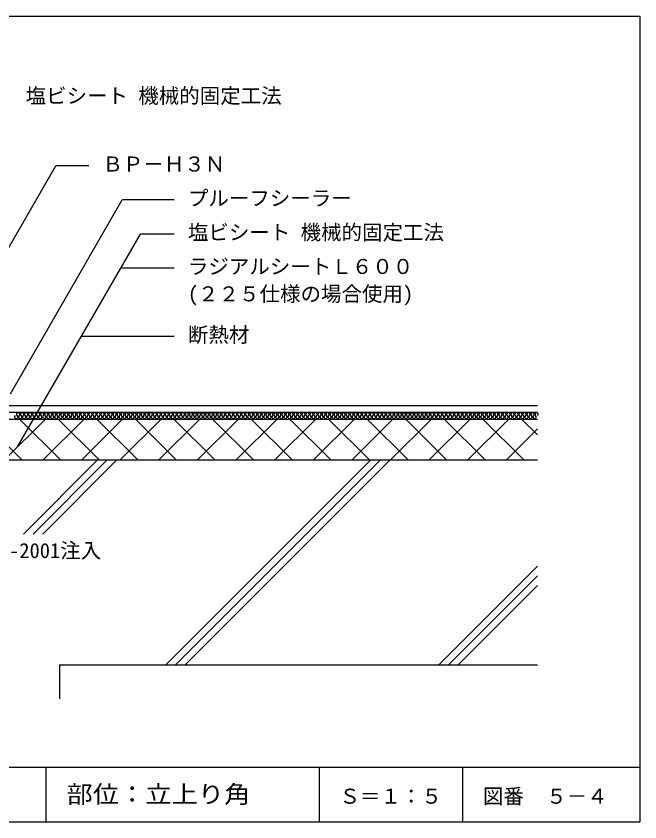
# Model space of a CAD drawing. Units: millimetres, scale not verified. Extents: x -420 to 380, y -623 to 607.
# Drawn here: x -77 to 380, y -623 to -33 of the extents above; entities that cross this region are included whole.
import ezdxf
from ezdxf.enums import TextEntityAlignment as Align

# ---------------------------------------------------------------- set-up
doc = ezdxf.new("R2010")
doc.units = ezdxf.units.MM
doc.header["$LTSCALE"] = 5
for name, color, linetype in [('2-2_in line', 7, 'Continuous'), ('2-3', 3, 'Continuous'), ('2-4_out line', 2, 'Continuous'), ('2-A_moji', 7, 'Continuous'), ('2-D_ハッチ他', 4, 'Continuous'), ('2-E_con他', 4, 'Continuous'), ('F-2', 7, 'Continuous'), ('F-5', 6, 'Continuous'), ('F-7', 1, 'Continuous'), ('F-A', 7, 'Continuous')]:
    doc.layers.add(name, color=color, linetype=linetype)
doc.styles.add('HG丸ｺﾞｼｯｸM-PRO', font='')
doc.styles.add('ＭＳ ゴシック', font='')
doc.styles.get('HG丸ｺﾞｼｯｸM-PRO').set_extended_font_data('HG丸ｺﾞｼｯｸM-PRO')
doc.styles.get('ＭＳ ゴシック').set_extended_font_data('MS Gothic')

msp = doc.modelspace()

# ---------------------------------------------------------------- linework, layer by layer
at = {"layer": '2-2_in line'}
for p, q in [((-158.605, -322.935), (305.28, -322.935)), ((-158.605, -327.935), (305.28, -327.935)), ((-194.72, -357.935), (305.28, -357.935))]:
    msp.add_line(p, q, dxfattribs=at)
at = {"layer": '2-3'}
for q in [(-44.72, -532.935), (305.28, -507.935)]:
    msp.add_line((-44.72, -507.935), q, dxfattribs=at)
at = {"layer": '2-4_out line'}
msp.add_line((-88.812, -317.935), (305.28, -317.935), dxfattribs=at)
at = {"layer": '2-A_moji'}
for p, q in [((-146.807, -314.435), (-47.567, -142.545)), ((-23.42, -142.545), (-47.567, -142.545)), ((-80.793, -309.482), (1.154, -167.545)), ((39.236, -167.545), (1.154, -167.545)), ((-75.556, -348.356), (14.401, -192.545)), ((39.236, -192.545), (14.401, -192.545)), ((39.236, -217.545), (-0.032, -217.545)), ((39.236, -267.545), (-28.9, -267.545))]:
    msp.add_line(p, q, dxfattribs=at)
at = {"layer": '2-D_ハッチ他'}
for p, q in [((-102.403, -327.935), (-72.403, -357.935)), ((-85.135, -357.935), (-55.135, -327.935)), ((-74.119, -327.935), (-44.119, -357.935)), ((-56.851, -357.935), (-26.851, -327.935)), ((-45.834, -327.935), (-15.834, -357.935)), ((-28.566, -357.935), (1.434, -327.935)), ((-17.55, -327.935), (12.45, -357.935)), ((-0.282, -357.935), (29.718, -327.935)), ((10.734, -327.935), (40.734, -357.935)), ((28.002, -357.935), (58.002, -327.935)), ((39.018, -327.935), (69.018, -357.935)), ((56.286, -357.935), (86.286, -327.935)), ((67.303, -327.935), (97.303, -357.935)), ((84.571, -357.935), (114.571, -327.935)), ((95.587, -327.935), (125.587, -357.935)), ((112.855, -357.935), (142.855, -327.935)), ((123.871, -327.935), (153.871, -357.935)), ((141.139, -357.935), (171.139, -327.935)), ((152.156, -327.935), (182.156, -357.935)), ((169.423, -357.935), (199.423, -327.935)), ((180.44, -327.935), (210.44, -357.935)), ((197.708, -357.935), (227.708, -327.935)), ((208.724, -327.935), (238.724, -357.935)), ((225.992, -357.935), (255.992, -327.935)), ((237.008, -327.935), (267.008, -357.935)), ((254.276, -357.935), (284.276, -327.935)), ((265.293, -327.935), (295.293, -357.935)), ((293.577, -327.935), (305.28, -339.638)), ((282.561, -357.935), (305.28, -335.215))]:
    msp.add_line(p, q, dxfattribs=at)
for centre, start, end in [((-75.134, -324.477), 307.52351, 232.47649), ((-72.191, -324.477), 307.52351, 232.47649), ((-69.247, -324.477), 307.52351, 232.47649), ((-66.303, -324.477), 307.52351, 232.47649), ((-63.359, -324.477), 307.52351, 232.47649), ((-60.415, -324.477), 307.52351, 232.47649), ((-57.471, -324.477), 307.52351, 232.47649), ((-54.527, -324.477), 307.52351, 232.47649), ((-51.583, -324.477), 307.52351, 232.47649), ((-48.639, -324.477), 307.52351, 232.47649), ((-45.695, -324.477), 307.52351, 232.47649), ((-42.751, -324.477), 307.52351, 232.47649), ((-39.807, -324.477), 307.52351, 232.47649), ((-36.863, -324.477), 307.52351, 232.47649), ((-33.92, -324.477), 307.52351, 232.47649), ((-30.976, -324.477), 307.52351, 232.47649), ((-28.032, -324.477), 307.52351, 232.47649), ((-25.088, -324.477), 307.52351, 232.47649), ((-22.144, -324.477), 307.52351, 232.47649), ((-19.2, -324.477), 307.52351, 232.47649), ((-16.256, -324.477), 307.52351, 232.47649), ((-13.312, -324.477), 307.52351, 232.47649), ((-10.368, -324.477), 307.52351, 232.47649), ((-7.424, -324.477), 307.52351, 232.47649), ((-4.48, -324.477), 307.52351, 232.47649), ((-1.536, -324.477), 307.52351, 232.47649), ((1.407, -324.477), 307.52351, 232.47649), ((4.351, -324.477), 307.52351, 232.47649), ((7.295, -324.477), 307.52351, 232.47649), ((10.239, -324.477), 307.52351, 232.47649), ((13.183, -324.477), 307.52351, 232.47649), ((16.127, -324.477), 307.52351, 232.47649), ((19.071, -324.477), 307.52351, 232.47649), ((22.015, -324.477), 307.52351, 232.47649), ((24.959, -324.477), 307.52351, 232.47649), ((27.903, -324.477), 307.52351, 232.47649), ((30.847, -324.477), 307.52351, 232.47649), ((33.791, -324.477), 307.52351, 232.47649), ((36.735, -324.477), 307.52351, 232.47649), ((39.678, -324.477), 307.52351, 232.47649), ((42.622, -324.477), 307.52351, 232.47649), ((45.566, -324.477), 307.52351, 232.47649), ((48.51, -324.477), 307.52351, 232.47649), ((51.454, -324.477), 307.52351, 232.47649), ((54.398, -324.477), 307.52351, 232.47649), ((57.342, -324.477), 307.52351, 232.47649), ((60.286, -324.477), 307.52351, 232.47649), ((63.23, -324.477), 307.52351, 232.47649), ((66.174, -324.477), 307.52351, 232.47649), ((69.118, -324.477), 307.52351, 232.47649), ((72.062, -324.477), 307.52351, 232.47649), ((75.005, -324.477), 307.52351, 232.47649), ((77.949, -324.477), 307.52351, 232.47649), ((80.893, -324.477), 307.52351, 232.47649), ((83.837, -324.477), 307.52351, 232.47649), ((86.781, -324.477), 307.52351, 232.47649), ((89.725, -324.477), 307.52351, 232.47649), ((92.669, -324.477), 307.52351, 232.47649), ((95.613, -324.477), 307.52351, 232.47649), ((98.557, -324.477), 307.52351, 232.47649), ((101.501, -324.477), 307.52351, 232.47649), ((104.445, -324.477), 307.52351, 232.47649), ((107.389, -324.477), 307.52351, 232.47649), ((110.333, -324.477), 307.52351, 232.47649), ((113.276, -324.477), 307.52351, 232.47649), ((116.22, -324.477), 307.52351, 232.47649), ((119.164, -324.477), 307.52351, 232.47649), ((122.108, -324.477), 307.52351, 232.47649), ((125.052, -324.477), 307.52351, 232.47649), ((127.996, -324.477), 307.52351, 232.47649), ((130.94, -324.477), 307.52351, 232.47649), ((133.884, -324.477), 307.52351, 232.47649), ((136.828, -324.477), 307.52351, 232.47649), ((139.772, -324.477), 307.52351, 232.47649), ((142.716, -324.477), 307.52351, 232.47649), ((145.66, -324.477), 307.52351, 232.47649), ((148.603, -324.477), 307.52351, 232.47649), ((151.547, -324.477), 307.52351, 232.47649), ((154.491, -324.477), 307.52351, 232.47649), ((157.435, -324.477), 307.52351, 232.47649), ((160.379, -324.477), 307.52351, 232.47649), ((163.323, -324.477), 307.52351, 232.47649), ((166.267, -324.477), 307.52351, 232.47649), ((169.211, -324.477), 307.52351, 232.47649), ((172.155, -324.477), 307.52351, 232.47649), ((175.099, -324.477), 307.52351, 232.47649), ((178.043, -324.477), 307.52351, 232.47649), ((180.987, -324.477), 307.52351, 232.47649), ((183.931, -324.477), 307.52351, 232.47649), ((186.874, -324.477), 307.52351, 232.47649), ((189.818, -324.477), 307.52351, 232.47649), ((192.762, -324.477), 307.52351, 232.47649), ((195.706, -324.477), 307.52351, 232.47649), ((198.65, -324.477), 307.52351, 232.47649), ((201.594, -324.477), 307.52351, 232.47649), ((204.538, -324.477), 307.52351, 232.47649), ((207.482, -324.477), 307.52351, 232.47649), ((210.426, -324.477), 307.52351, 232.47649), ((213.37, -324.477), 307.52351, 232.47649), ((216.314, -324.477), 307.52351, 232.47649), ((219.258, -324.477), 307.52351, 232.47649), ((222.201, -324.477), 307.52351, 232.47649), ((225.145, -324.477), 307.52351, 232.47649), ((228.089, -324.477), 307.52351, 232.47649), ((231.033, -324.477), 307.52351, 232.47649), ((233.977, -324.477), 307.52351, 232.47649), ((236.921, -324.477), 307.52351, 232.47649), ((239.865, -324.477), 307.52351, 232.47649), ((242.809, -324.477), 307.52351, 232.47649), ((245.753, -324.477), 307.52351, 232.47649), ((248.697, -324.477), 307.52351, 232.47649), ((251.641, -324.477), 307.52351, 232.47649), ((254.585, -324.477), 307.52351, 232.47649), ((257.529, -324.477), 307.52351, 232.47649), ((260.472, -324.477), 307.52351, 232.47649), ((263.416, -324.477), 307.52351, 232.47649), ((266.36, -324.477), 307.52351, 232.47649), ((269.304, -324.477), 307.52351, 232.47649), ((272.248, -324.477), 307.52351, 232.47649), ((275.192, -324.477), 307.52351, 232.47649), ((278.136, -324.477), 307.52351, 232.47649), ((281.08, -324.477), 307.52351, 232.47649), ((284.024, -324.477), 307.52351, 232.47649), ((286.968, -324.477), 307.52351, 232.47649), ((289.912, -324.477), 307.52351, 232.47649), ((292.856, -324.477), 307.52351, 232.47649), ((295.799, -324.477), 307.52351, 232.47649), ((298.743, -324.477), 307.52351, 232.47649), ((301.687, -324.477), 307.52351, 232.47649), ((304.631, -324.477), 307.52351, 232.47649), ((-76.606, -326.393), 127.52351, 52.47649), ((-73.662, -326.393), 127.52351, 52.47649), ((-70.719, -326.393), 127.52351, 52.47649), ((-67.775, -326.393), 127.52351, 52.47649), ((-64.831, -326.393), 127.52351, 52.47649), ((-61.887, -326.393), 127.52351, 52.47649), ((-58.943, -326.393), 127.52351, 52.47649), ((-55.999, -326.393), 127.52351, 52.47649), ((-53.055, -326.393), 127.52351, 52.47649), ((-50.111, -326.393), 127.52351, 52.47649), ((-47.167, -326.393), 127.52351, 52.47649), ((-44.223, -326.393), 127.52351, 52.47649), ((-41.279, -326.393), 127.52351, 52.47649), ((-38.335, -326.393), 127.52351, 52.47649), ((-35.392, -326.393), 127.52351, 52.47649), ((-32.448, -326.393), 127.52351, 52.47649), ((-29.504, -326.393), 127.52351, 52.47649), ((-26.56, -326.393), 127.52351, 52.47649), ((-23.616, -326.393), 127.52351, 52.47649), ((-20.672, -326.393), 127.52351, 52.47649), ((-17.728, -326.393), 127.52351, 52.47649), ((-14.784, -326.393), 127.52351, 52.47649), ((-11.84, -326.393), 127.52351, 52.47649), ((-8.896, -326.393), 127.52351, 52.47649), ((-5.952, -326.393), 127.52351, 52.47649), ((-3.008, -326.393), 127.52351, 52.47649), ((-0.064, -326.393), 127.52351, 52.47649), ((2.879, -326.393), 127.52351, 52.47649), ((5.823, -326.393), 127.52351, 52.47649), ((8.767, -326.393), 127.52351, 52.47649), ((11.711, -326.393), 127.52351, 52.47649), ((14.655, -326.393), 127.52351, 52.47649), ((17.599, -326.393), 127.52351, 52.47649), ((20.543, -326.393), 127.52351, 52.47649), ((23.487, -326.393), 127.52351, 52.47649), ((26.431, -326.393), 127.52351, 52.47649), ((29.375, -326.393), 127.52351, 52.47649), ((32.319, -326.393), 127.52351, 52.47649), ((35.263, -326.393), 127.52351, 52.47649), ((38.206, -326.393), 127.52351, 52.47649), ((41.15, -326.393), 127.52351, 52.47649), ((44.094, -326.393), 127.52351, 52.47649), ((47.038, -326.393), 127.52351, 52.47649), ((49.982, -326.393), 127.52351, 52.47649), ((52.926, -326.393), 127.52351, 52.47649), ((55.87, -326.393), 127.52351, 52.47649), ((58.814, -326.393), 127.52351, 52.47649), ((61.758, -326.393), 127.52351, 52.47649), ((64.702, -326.393), 127.52351, 52.47649), ((67.646, -326.393), 127.52351, 52.47649), ((70.59, -326.393), 127.52351, 52.47649), ((73.534, -326.393), 127.52351, 52.47649), ((76.477, -326.393), 127.52351, 52.47649), ((79.421, -326.393), 127.52351, 52.47649), ((82.365, -326.393), 127.52351, 52.47649), ((85.309, -326.393), 127.52351, 52.47649), ((88.253, -326.393), 127.52351, 52.47649), ((91.197, -326.393), 127.52351, 52.47649), ((94.141, -326.393), 127.52351, 52.47649), ((97.085, -326.393), 127.52351, 52.47649), ((100.029, -326.393), 127.52351, 52.47649), ((102.973, -326.393), 127.52351, 52.47649), ((105.917, -326.393), 127.52351, 52.47649), ((108.861, -326.393), 127.52351, 52.47649), ((111.804, -326.393), 127.52351, 52.47649), ((114.748, -326.393), 127.52351, 52.47649), ((117.692, -326.393), 127.52351, 52.47649), ((120.636, -326.393), 127.52351, 52.47649), ((123.58, -326.393), 127.52351, 52.47649), ((126.524, -326.393), 127.52351, 52.47649), ((129.468, -326.393), 127.52351, 52.47649), ((132.412, -326.393), 127.52351, 52.47649), ((135.356, -326.393), 127.52351, 52.47649), ((138.3, -326.393), 127.52351, 52.47649), ((141.244, -326.393), 127.52351, 52.47649), ((144.188, -326.393), 127.52351, 52.47649), ((147.132, -326.393), 127.52351, 52.47649), ((150.075, -326.393), 127.52351, 52.47649), ((153.019, -326.393), 127.52351, 52.47649), ((155.963, -326.393), 127.52351, 52.47649), ((158.907, -326.393), 127.52351, 52.47649), ((161.851, -326.393), 127.52351, 52.47649), ((164.795, -326.393), 127.52351, 52.47649), ((167.739, -326.393), 127.52351, 52.47649), ((170.683, -326.393), 127.52351, 52.47649), ((173.627, -326.393), 127.52351, 52.47649), ((176.571, -326.393), 127.52351, 52.47649), ((179.515, -326.393), 127.52351, 52.47649), ((182.459, -326.393), 127.52351, 52.47649), ((185.402, -326.393), 127.52351, 52.47649), ((188.346, -326.393), 127.52351, 52.47649), ((191.29, -326.393), 127.52351, 52.47649), ((194.234, -326.393), 127.52351, 52.47649), ((197.178, -326.393), 127.52351, 52.47649), ((200.122, -326.393), 127.52351, 52.47649), ((203.066, -326.393), 127.52351, 52.47649), ((206.01, -326.393), 127.52351, 52.47649), ((208.954, -326.393), 127.52351, 52.47649), ((211.898, -326.393), 127.52351, 52.47649), ((214.842, -326.393), 127.52351, 52.47649), ((217.786, -326.393), 127.52351, 52.47649), ((220.73, -326.393), 127.52351, 52.47649), ((223.673, -326.393), 127.52351, 52.47649), ((226.617, -326.393), 127.52351, 52.47649), ((229.561, -326.393), 127.52351, 52.47649), ((232.505, -326.393), 127.52351, 52.47649), ((235.449, -326.393), 127.52351, 52.47649), ((238.393, -326.393), 127.52351, 52.47649), ((241.337, -326.393), 127.52351, 52.47649), ((244.281, -326.393), 127.52351, 52.47649), ((247.225, -326.393), 127.52351, 52.47649), ((250.169, -326.393), 127.52351, 52.47649), ((253.113, -326.393), 127.52351, 52.47649), ((256.057, -326.393), 127.52351, 52.47649), ((259, -326.393), 127.52351, 52.47649), ((261.944, -326.393), 127.52351, 52.47649), ((264.888, -326.393), 127.52351, 52.47649), ((267.832, -326.393), 127.52351, 52.47649), ((270.776, -326.393), 127.52351, 52.47649), ((273.72, -326.393), 127.52351, 52.47649), ((276.664, -326.393), 127.52351, 52.47649), ((279.608, -326.393), 127.52351, 52.47649), ((282.552, -326.393), 127.52351, 52.47649), ((285.496, -326.393), 127.52351, 52.47649), ((288.44, -326.393), 127.52351, 52.47649), ((291.384, -326.393), 127.52351, 52.47649), ((294.328, -326.393), 127.52351, 52.47649), ((297.271, -326.393), 127.52351, 52.47649), ((300.215, -326.393), 127.52351, 52.47649), ((303.159, -326.393), 127.52351, 52.47649)]:
    msp.add_arc(centre, 1.208, start, end, dxfattribs=at)
at = {"layer": '2-E_con他'}
for p, q in [((-71.156, -412.205), (-16.886, -357.935)), ((-64.085, -412.205), (-9.815, -357.935)), ((-57.014, -412.205), (-2.744, -357.935)), ((33.114, -507.935), (183.114, -357.935)), ((40.185, -507.935), (190.185, -357.935)), ((47.256, -507.935), (197.256, -357.935)), ((233.114, -507.935), (305.28, -435.768)), ((240.185, -507.935), (305.28, -442.839)), ((247.256, -507.935), (305.28, -449.91))]:
    msp.add_line(p, q, dxfattribs=at)
at = {"layer": 'F-2'}
for p, q in [((-54.72, -582.935), (-54.72, -622.935)), ((145.28, -582.935), (145.28, -622.935)), ((250.28, -582.935), (250.28, -622.935))]:
    msp.add_line(p, q, dxfattribs=at)
at = {"layer": 'F-5'}
msp.add_line((-419.72, -582.935), (380.28, -582.935), dxfattribs=at)
at = {"layer": 'F-7'}
for p, q in [((-419.72, -32.935), (380.28, -32.935)), ((380.28, -32.935), (380.28, -622.935)), ((-419.72, -622.935), (380.28, -622.935))]:
    msp.add_line(p, q, dxfattribs=at)

# ---------------------------------------------------------------- texts
at = {"layer": '2-A_moji', "style": 'ＭＳ ゴシック'}
for s, p in [('塩ビシート 機械的固定工法', (-69.633, -100.045)), ('ＢＰ－Ｈ３Ｎ', (-13.42, -150.045)), ('プルーフシーラー', (49.236, -175.045)), ('塩ビシート 機械的固定工法', (49.236, -200.045)), ('ラジアルシートＬ６００', (49.236, -225.045)), ('(２２５仕様の場合使用)', (49.236, -245.105)), ('断熱材', (49.236, -275.045)), ('ＥＬ-2001注入', (-111.728, -433.075))]:
    msp.add_text(s, height=11, dxfattribs=at).set_placement(p, align=Align.BOTTOM_LEFT)
at = {"layer": 'F-A', "style": 'HG丸ｺﾞｼｯｸM-PRO', "width": 1.1}
msp.add_text('部位：立上り角', height=12.83, dxfattribs=at).set_placement((-39.72, -612.935), align=Align.BOTTOM_LEFT)
at = {"layer": 'F-A', "style": 'HG丸ｺﾞｼｯｸM-PRO'}
for s, p in [('Ｓ＝１：５', (160.28, -612.935)), ('図番', (265.28, -612.935)), ('５－４', (311.698, -612.935))]:
    msp.add_text(s, height=11, dxfattribs=at).set_placement(p, align=Align.BOTTOM_LEFT)

doc.saveas('drawing.dxf')
